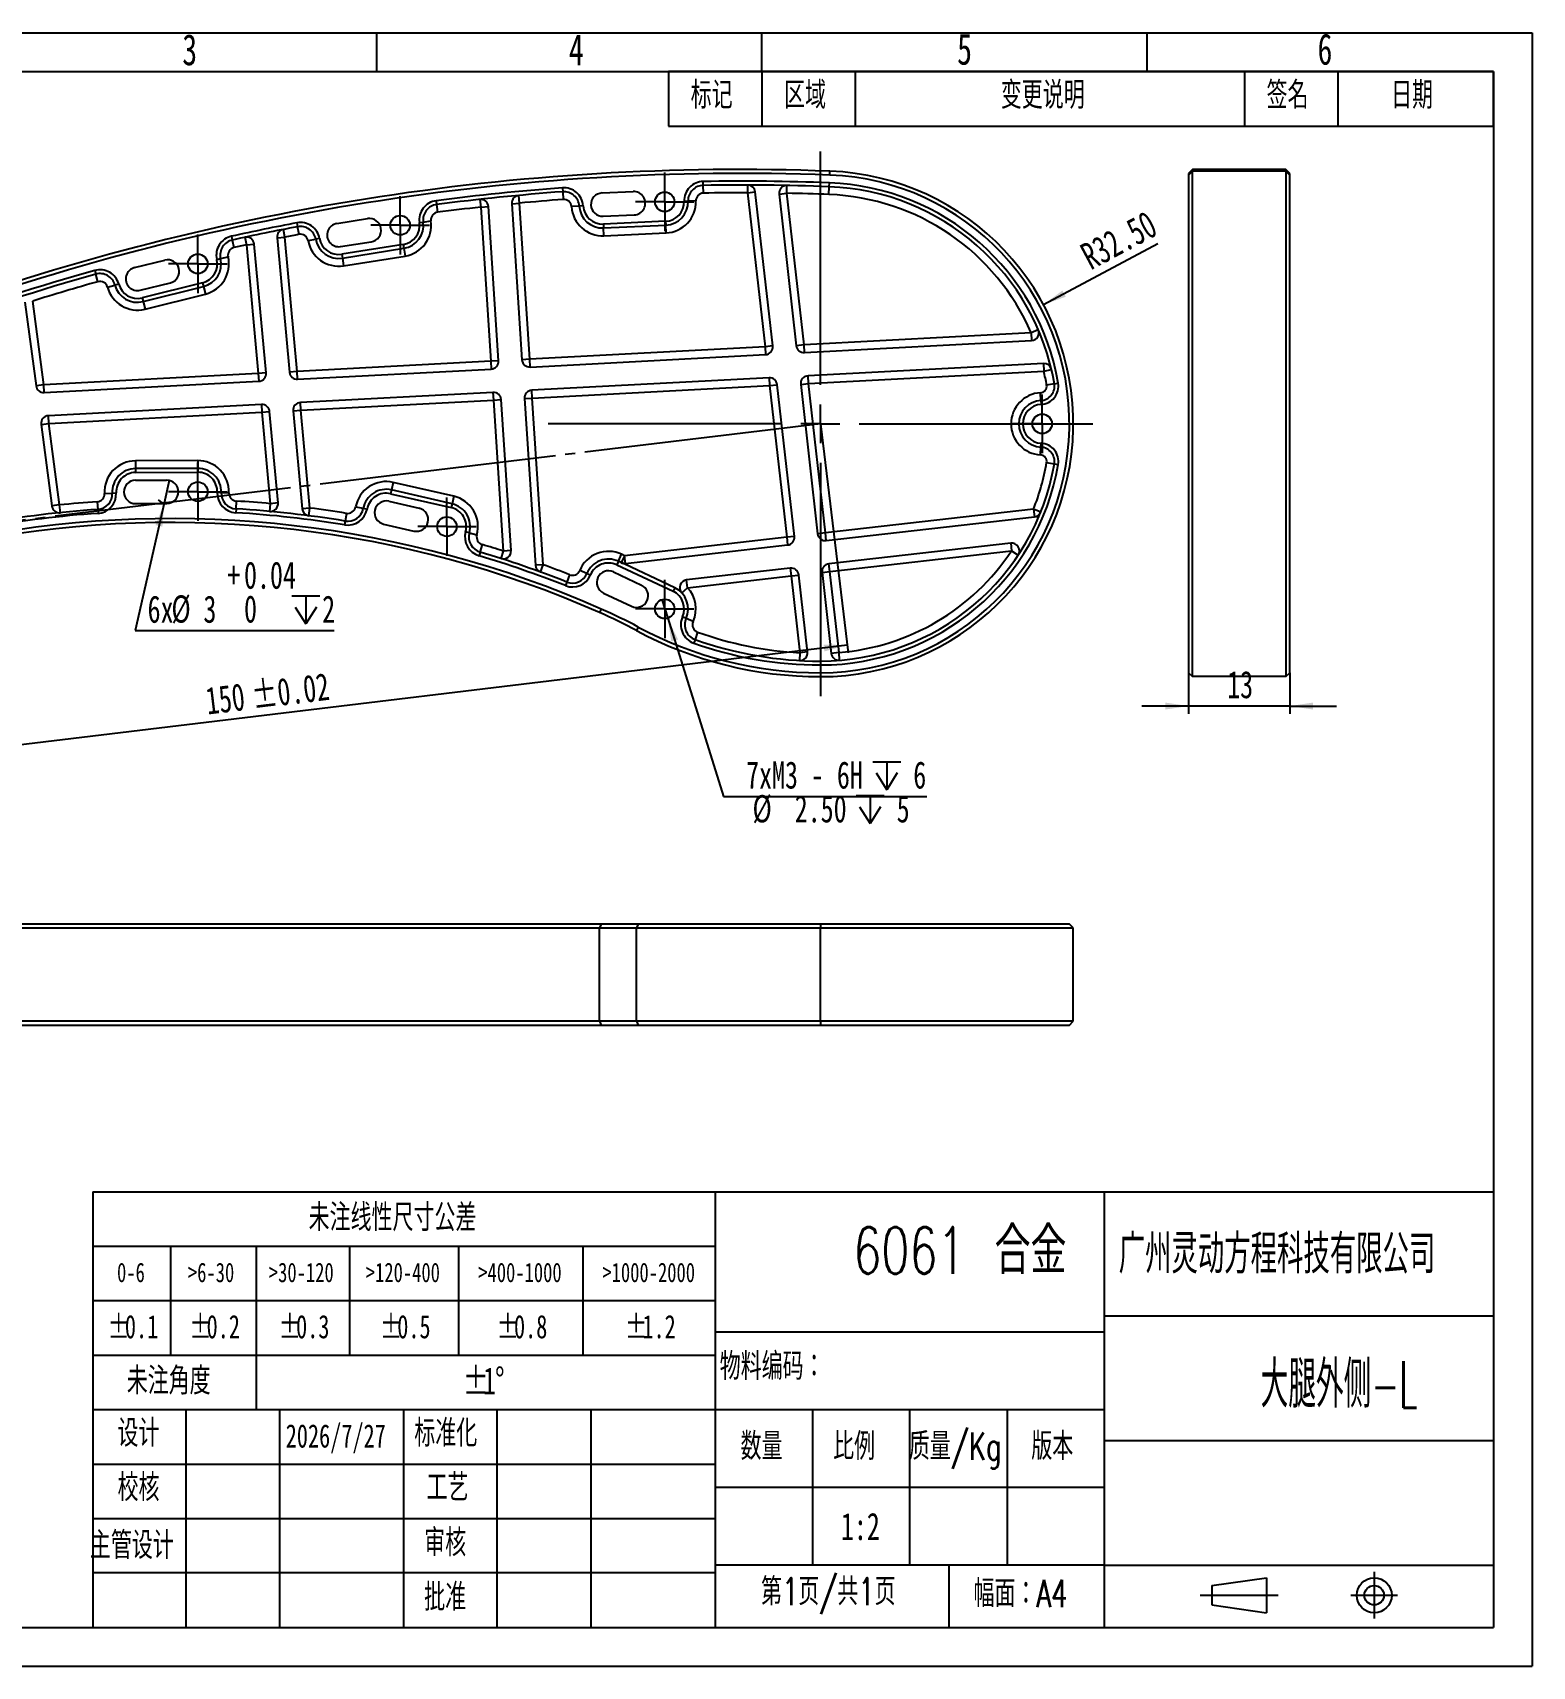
# Model space of a CAD drawing. Extents: x 0 to 297, y 0 to 210.
# Drawn here: x 104.3 to 297, y 0 to 210 of the extents above; entities that cross this region are included whole.
import ezdxf

# ---------------------------------------------------------------- set-up
doc = ezdxf.new("R2010")
doc.units = 0
doc.linetypes.add('SLD-中心线', pattern=[34.29, 30.48, -1.27, 1.27, -1.27])
doc.linetypes.add('SLD-实线', pattern=[0])
doc.layers.get('0').update_dxf_attribs({"linetype": 'CONTINUOUS'})
for name, color, linetype in [('中心线', 6, 'SLD-中心线'), ('图框', 7, 'SLD-实线'), ('尺寸线', 5, 'SLD-实线'), ('粗实线', 7, 'SLD-实线'), ('细实线', 7, 'SLD-实线')]:
    doc.layers.add(name, color=color, linetype=linetype)
doc.styles.add('SLDTEXTSTYLE0', font='TXT', dxfattribs={"width": 0.7, "bigfont": 'bigfont'})
doc.styles.add('SLDTEXTSTYLE1', font='TXT', dxfattribs={"width": 0.7})
doc.styles.add('SLDTEXTSTYLE2', font='TXT', dxfattribs={"width": 0.616621, "bigfont": 'bigfont'})
doc.styles.add('SLDTEXTSTYLE3', font='TXT', dxfattribs={"width": 0.538729, "bigfont": 'bigfont'})
doc.dimstyles.new('SLDDIMSTYLE0', dxfattribs={"dimtxt": 3.5, "dimasz": 3, "dimexe": 0, "dimexo": 0.0625, "dimgap": 0.875, "dimtad": 2, "dimrnd": 1e-09, "dimzin": 12, "dimtxsty": 'SLDTEXTSTYLE1', "dimsah": 1, "dimcen": 0.09, "dimazin": 3, "dimtol": 1, "dimtp": 0.02, "dimtm": 0.02, "dimtfac": 1, "dimtofl": 0, "dimtmove": 0, "dimatfit": 3, "dimtolj": 1})
doc.dimstyles.new('SLDDIMSTYLE2', dxfattribs={"dimtxt": 3.5, "dimasz": 3, "dimexe": 0, "dimexo": 0.0625, "dimgap": 0.875, "dimtad": 2, "dimrnd": 1e-09, "dimzin": 4, "dimtxsty": 'SLDTEXTSTYLE1', "dimsah": 1, "dimcen": 0, "dimazin": 3, "dimtfac": 1, "dimtofl": 0, "dimtmove": 0, "dimatfit": 3, "dimtolj": 1, "dimtzin": 12})
doc.dimstyles.new('SLDDIMSTYLE3', dxfattribs={"dimtxt": 3.5, "dimasz": 3, "dimexe": 0, "dimexo": 0.0625, "dimgap": 0.875, "dimtad": 0, "dimtih": 1, "dimtoh": 1, "dimrnd": 1e-09, "dimzin": 12, "dimtxsty": 'SLDTEXTSTYLE1', "dimblk1": 'NONE', "dimsah": 1, "dimcen": 0, "dimazin": 3, "dimtol": 1, "dimtp": 0.04, "dimtfac": 1, "dimtmove": 0, "dimatfit": 3, "dimtolj": 1})
doc.dimstyles.new('SLDDIMSTYLE4', dxfattribs={"dimtxt": 3.5, "dimasz": 3, "dimexe": 0, "dimexo": 0.0625, "dimgap": 0.875, "dimtad": 0, "dimtih": 1, "dimtoh": 1, "dimdec": 6, "dimrnd": 1e-09, "dimzin": 12, "dimtxsty": 'SLDTEXTSTYLE1', "dimblk1": 'NONE', "dimsah": 1, "dimcen": 0, "dimazin": 3, "dimtfac": 1, "dimtmove": 0, "dimatfit": 3, "dimtolj": 1, "dimtzin": 12})
doc.dimstyles.new('SLDDIMSTYLE7', dxfattribs={"dimtxt": 3.5, "dimasz": 3, "dimexe": 0, "dimexo": 0.0625, "dimgap": 0.875, "dimtad": 2, "dimrnd": 1e-09, "dimzin": 12, "dimtxsty": 'SLDTEXTSTYLE1', "dimsah": 1, "dimcen": 0.09, "dimazin": 3, "dimtfac": 1, "dimtmove": 0, "dimatfit": 3, "dimtolj": 1, "dimtzin": 12})

# ---------------------------------------------------------------- blocks, each defined once
blk = doc.blocks.new('SW_TABLEANNOTATION_0')
at = {"layer": '细实线', "color": 0}
for p, q in [((0, 0), (0, -7)), ((0, 0), (12, 0)), ((0, 0), (0, -7)), ((106, 0), (0, 0)), ((12, 0), (12, -7)), ((12, 0), (24, 0)), ((24, 0), (24, -7)), ((24, 0), (74, 0)), ((74, 0), (74, -7)), ((74, 0), (86, 0)), ((86, 0), (86, -7)), ((86, 0), (106, 0)), ((106, 0), (106, -7)), ((106, -7), (106, 0)), ((0, -7), (12, -7)), ((0, -7), (106, -7)), ((12, -7), (24, -7)), ((24, -7), (74, -7)), ((74, -7), (86, -7)), ((86, -7), (106, -7))]:
    blk.add_line(p, q, dxfattribs=at)
at = {"layer": '细实线', "color": 0, "char_height": 3.5, "attachment_point": 1, "style": 'SLDTEXTSTYLE0'}
for s, insert in [('标记', (2.85, -1.28)), ('区域', (14.85, -1.28)), ('变更说明', (42.7, -1.28)), ('签名', (76.85, -1.28)), ('日期', (92.85, -1.28))]:
    blk.add_mtext(s, dxfattribs=dict(at, insert=insert))
blk = doc.blocks.new('SW_TABLEANNOTATION_1')
at = {"layer": '细实线', "color": 0}
for p, q in [((0, 0), (0, -7)), ((0, 0), (5, 0)), ((5, 0), (10, 0)), ((10, 0), (21, 0)), ((21, 0), (33, 0)), ((33, 0), (47, 0)), ((47, 0), (63, 0)), ((63, 0), (80, 0)), ((80, 0), (80, -7)), ((0, -7), (0, -14)), ((0, -7), (5, -7)), ((5, -7), (10, -7)), ((10, -7), (10, -14)), ((10, -7), (21, -7)), ((21, -7), (21, -14)), ((21, -7), (33, -7)), ((33, -7), (33, -14)), ((33, -7), (47, -7)), ((47, -7), (47, -14)), ((47, -7), (63, -7)), ((63, -7), (63, -14)), ((63, -7), (80, -7)), ((80, -7), (80, -14)), ((0, -14), (0, -21)), ((0, -14), (5, -14)), ((5, -14), (10, -14)), ((10, -14), (10, -21)), ((10, -14), (21, -14)), ((21, -14), (21, -21)), ((21, -14), (33, -14)), ((33, -14), (33, -21)), ((33, -14), (47, -14)), ((47, -14), (47, -21)), ((47, -14), (63, -14)), ((63, -14), (63, -21)), ((63, -14), (80, -14)), ((80, -14), (80, -21)), ((0, -21), (0, -28)), ((0, -21), (5, -21)), ((5, -21), (10, -21)), ((10, -21), (21, -21)), ((21, -21), (21, -28)), ((21, -21), (21, -28)), ((21, -21), (33, -21)), ((33, -21), (47, -21)), ((47, -21), (63, -21)), ((63, -21), (80, -21)), ((80, -21), (80, -28)), ((0, -28), (5, -28)), ((5, -28), (10, -28)), ((10, -28), (21, -28)), ((21, -28), (33, -28)), ((33, -28), (47, -28)), ((47, -28), (63, -28)), ((63, -28), (80, -28))]:
    blk.add_line(p, q, dxfattribs=at)
at = {"layer": '细实线', "color": 0, "attachment_point": 1}
for s, insert, char_height, style in [('未注线性尺寸公差', (27.75, -1.56), 3.5, 'SLDTEXTSTYLE0'), ('0-6', (3.13, -9.12), 2.5, 'SLDTEXTSTYLE1'), ('>6-30', (12.24, -9.12), 2.5, 'SLDTEXTSTYLE1'), ('>30-120', (22.64, -9.12), 2.5, 'SLDTEXTSTYLE1'), ('>120-400', (35.1, -9.12), 2.5, 'SLDTEXTSTYLE1'), ('>400-1000', (49.55, -9.12), 2.5, 'SLDTEXTSTYLE1'), ('>1000-2000', (65.5, -9.12), 2.5, 'SLDTEXTSTYLE1'), ('%%p', (1.91, -15.84), 3, 'SLDTEXTSTYLE1'), ('0.1', (4.14, -15.84), 3, 'SLDTEXTSTYLE1'), ('%%p', (12.41, -15.84), 3, 'SLDTEXTSTYLE1'), ('0.2', (14.64, -15.84), 3, 'SLDTEXTSTYLE1'), ('%%p', (23.91, -15.84), 3, 'SLDTEXTSTYLE1'), ('0.3', (26.14, -15.84), 3, 'SLDTEXTSTYLE1'), ('%%p', (36.91, -15.84), 3, 'SLDTEXTSTYLE1'), ('0.5', (39.14, -15.84), 3, 'SLDTEXTSTYLE1'), ('%%p', (51.92, -15.84), 3, 'SLDTEXTSTYLE1'), ('0.8', (54.14, -15.84), 3, 'SLDTEXTSTYLE1'), ('%%p', (68.41, -15.84), 3, 'SLDTEXTSTYLE1'), ('1.2', (70.64, -15.84), 3, 'SLDTEXTSTYLE1'), ('未注角度', (4.38, -22.56), 3.5, 'SLDTEXTSTYLE0'), ('%%p', (47.57, -22.56), 3.5, 'SLDTEXTSTYLE1'), ('1', (50.17, -22.56), 3.5, 'SLDTEXTSTYLE1'), ('%%d', (51.7, -22.56), 3.5, 'SLDTEXTSTYLE1')]:
    blk.add_mtext(s, dxfattribs=dict(at, insert=insert, char_height=char_height, style=style))
blk = doc.blocks.new('_D')
at = {"layer": '尺寸线'}
for p, q in [((205.51, 159.72), (209.07, 130.27)), ((56.6, 141.72), (60.16, 112.27)), ((208.95, 131.27), (60.04, 113.27))]:
    blk.add_line(p, q, dxfattribs=at)
for points in [[(208.95, 131.27), (205.92, 131.35), (206.03, 130.46)], [(60.04, 113.27), (63.07, 113.18), (62.96, 114.07)]]:
    blk.add_solid(points, dxfattribs=at)
at = {"layer": '尺寸线', "char_height": 3.5, "attachment_point": 1, "rotation": 6.8921, "style": 'SLDTEXTSTYLE1'}
for s, insert in [('150', (126.34, 125.82)), ('±0.02', (132.22, 126.54))]:
    blk.add_mtext(s, dxfattribs=dict(at, insert=insert))
blk = doc.blocks.new('_D_2')
at = {"layer": '尺寸线'}
blk.add_line((234.18, 175.04), (248.86, 182.88), dxfattribs=at)
blk.add_solid([(234.18, 175.04), (237.04, 176.05), (236.61, 176.85)], dxfattribs=at)
at = {"layer": '尺寸线', "insert": (238.61, 182.52), "char_height": 3.5, "attachment_point": 1, "rotation": 28.1225, "style": 'SLDTEXTSTYLE1'}
blk.add_mtext('R32.50', dxfattribs=at)
blk = doc.blocks.new('SW_SYMBOL_HOLE_DEPTH')
at = {"layer": '尺寸线', "color": 0}
for p, q in [((0, 875), (800, 875)), ((100, 555), (400, 75)), ((400, 875), (400, 75)), ((700, 555), (400, 75))]:
    blk.add_line(p, q, dxfattribs=at)
blk = doc.blocks.new('_D_3')
at = {"layer": '尺寸线'}
for p, q in [((121.85, 152.44), (121.18, 149.51)), ((121.18, 149.51), (117.47, 133.14)), ((117.47, 133.14), (143.03, 133.14))]:
    blk.add_line(p, q, dxfattribs=at)
blk.add_arc((121.52, 150.98), 1.5, 223.5313, 270.2483, dxfattribs=at)
blk.add_solid([(121.18, 149.51), (120.08, 146.69), (120.96, 146.49)], dxfattribs=at)
at = {"layer": '尺寸线', "xscale": 0.004511737089201878, "yscale": 0.004511737089201878, "zscale": 0.004511737089201878}
blk.add_blockref('SW_SYMBOL_HOLE_DEPTH', (137.59, 133.66), dxfattribs=at)
at = {"layer": '尺寸线', "char_height": 3.5, "attachment_point": 1, "style": 'SLDTEXTSTYLE1'}
for s, insert in [('+', (129.3, 142.02)), ('0.04', (131.45, 142.02)), ('6x', (119.06, 137.65)), ('%%c', (122.12, 137.67)), ('3', (126.23, 137.65)), ('0', (131.45, 137.67)), ('2', (141.49, 137.65))]:
    blk.add_mtext(s, dxfattribs=dict(at, insert=insert))
blk = doc.blocks.new('_NONE')
blk = doc.blocks.new('_D_4')
at = {"layer": '尺寸线'}
for p, q in [((185.14, 137.12), (185.89, 134.73)), ((185.89, 134.73), (193.07, 111.82)), ((193.07, 111.82), (219.2, 111.82))]:
    blk.add_line(p, q, dxfattribs=at)
blk.add_solid([(185.89, 134.73), (186.36, 131.73), (187.22, 132)], dxfattribs=at)
at = {"layer": '尺寸线', "xscale": 0.004511737089201878, "yscale": 0.004511737089201878, "zscale": 0.004511737089201878}
for p in [(212.24, 112.33), (210.1, 107.99)]:
    blk.add_blockref('SW_SYMBOL_HOLE_DEPTH', p, dxfattribs=at)
at = {"layer": '尺寸线', "char_height": 3.5, "attachment_point": 1, "style": 'SLDTEXTSTYLE1'}
for s, insert in [('7xM3 - 6H', (195.97, 116.33)), ('6', (217.45, 116.33)), ('%%c', (196.79, 111.99)), ('2.50', (202.22, 111.98)), ('5', (215.32, 111.98))]:
    blk.add_mtext(s, dxfattribs=dict(at, insert=insert))
blk = doc.blocks.new('SW_CENTERMARKSYMBOL_1')
at = {"layer": '中心线', "color": 0}
for p, q in [((0, 2.5), (0, 3.75)), ((0, 0), (0, 2.5)), ((-2.5, 0), (-3.75, 0)), ((0, 0), (-2.5, 0)), ((0, 0), (0, -2.5)), ((0, 0), (2.5, 0)), ((2.5, 0), (3.75, 0)), ((0, -2.5), (0, -3.75))]:
    blk.add_line(p, q, dxfattribs=at)
blk = doc.blocks.new('SW_CENTERMARKSYMBOL_2')
at = {"layer": '中心线', "color": 0}
for p, q in [((0, 2.5), (0, 3.75)), ((0, 0), (0, 2.5)), ((-2.5, 0), (-3.75, 0)), ((0, 0), (-2.5, 0)), ((0, 0), (0, -2.5)), ((0, 0), (2.5, 0)), ((2.5, 0), (3.75, 0)), ((0, -2.5), (0, -3.75))]:
    blk.add_line(p, q, dxfattribs=at)
blk = doc.blocks.new('SW_CENTERMARKSYMBOL_3')
at = {"layer": '中心线', "color": 0}
for p, q in [((0, 2.5), (0, 3.75)), ((0, 0), (0, 2.5)), ((-2.5, 0), (-3.75, 0)), ((0, 0), (-2.5, 0)), ((0, 0), (0, -2.5)), ((0, 0), (2.5, 0)), ((2.5, 0), (3.75, 0)), ((0, -2.5), (0, -3.75))]:
    blk.add_line(p, q, dxfattribs=at)
blk = doc.blocks.new('SW_CENTERMARKSYMBOL_4')
at = {"layer": '中心线', "color": 0}
for p, q in [((0, 2.5), (0, 3.75)), ((0, 0), (0, 2.5)), ((-2.5, 0), (-3.75, 0)), ((0, 0), (-2.5, 0)), ((0, 0), (0, -2.5)), ((0, 0), (2.5, 0)), ((2.5, 0), (3.75, 0)), ((0, -2.5), (0, -3.75))]:
    blk.add_line(p, q, dxfattribs=at)
blk = doc.blocks.new('SW_CENTERMARKSYMBOL_5')
at = {"layer": '中心线', "color": 0}
for p, q in [((0, 2.5), (0, 3.75)), ((0, 0), (0, 2.5)), ((-2.5, 0), (-3.75, 0)), ((0, 0), (-2.5, 0)), ((0, 0), (0, -2.5)), ((0, 0), (2.5, 0)), ((2.5, 0), (3.75, 0)), ((0, -2.5), (0, -3.75))]:
    blk.add_line(p, q, dxfattribs=at)
blk = doc.blocks.new('SW_CENTERMARKSYMBOL_6')
at = {"layer": '中心线', "color": 0}
for p, q in [((0, 2.5), (0, 3.75)), ((0, 0), (0, 2.5)), ((-2.5, 0), (-3.75, 0)), ((0, 0), (-2.5, 0)), ((0, 0), (0, -2.5)), ((0, 0), (2.5, 0)), ((2.5, 0), (3.75, 0)), ((0, -2.5), (0, -3.75))]:
    blk.add_line(p, q, dxfattribs=at)
blk = doc.blocks.new('SW_CENTERMARKSYMBOL_7')
at = {"layer": '中心线', "color": 0}
for p, q in [((0, 2.5), (0, 3.75)), ((0, 0), (0, 2.5)), ((-2.5, 0), (-3.75, 0)), ((0, 0), (-2.5, 0)), ((0, 0), (0, -2.5)), ((0, 0), (2.5, 0)), ((2.5, 0), (3.75, 0)), ((0, -2.5), (0, -3.75))]:
    blk.add_line(p, q, dxfattribs=at)
blk = doc.blocks.new('SW_CENTERMARKSYMBOL_8')
at = {"layer": '中心线', "color": 0}
for p, q in [((0, 5), (0, 35)), ((0, 0), (0, 2.5)), ((-5, 0), (-35, 0)), ((0, 0), (-2.5, 0)), ((0, 0), (0, -2.5)), ((0, 0), (2.5, 0)), ((5, 0), (35, 0)), ((0, -5), (0, -35))]:
    blk.add_line(p, q, dxfattribs=at)
blk = doc.blocks.new('_D_9')
at = {"layer": '尺寸线'}
for p, q in [((252.83, 127.72), (252.83, 122.44)), ((265.83, 127.72), (265.83, 122.44)), ((252.83, 123.44), (246.83, 123.44)), ((265.83, 123.44), (252.83, 123.44)), ((265.83, 123.44), (271.83, 123.44))]:
    blk.add_line(p, q, dxfattribs=at)
for points in [[(252.83, 123.44), (249.83, 123.89), (249.83, 122.99)], [(265.83, 123.44), (268.83, 122.99), (268.83, 123.89)]]:
    blk.add_solid(points, dxfattribs=at)
at = {"layer": '尺寸线', "insert": (257.79, 127.95), "char_height": 3.5, "attachment_point": 1, "style": 'SLDTEXTSTYLE1'}
blk.add_mtext('13', dxfattribs=at)

msp = doc.modelspace()

# ---------------------------------------------------------------- linework, layer by layer
at = {"color": 7, "linetype": 'SLD-实线'}
for p, q in [((206.7134036, 191.6956501), (206.7321287, 192.1952993)), ((253.3278167, 192.4107517), (252.8278167, 191.9107517)), ((252.8278167, 191.6956501), (253.3278167, 192.1952993)), ((252.8278167, 191.9107517), (252.8278167, 191.6956501)), ((252.8278167, 191.6956501), (252.8278167, 127.7180982)), ((265.3278167, 192.4107517), (253.3278167, 192.4107517)), ((253.3278167, 192.1952993), (253.3278167, 192.4107517)), ((253.3278167, 127.2180982), (253.3278167, 192.1952993)), ((265.3278167, 192.1952993), (253.3278167, 192.1952993)), ((265.8278167, 191.9107517), (265.3278167, 192.4107517)), ((265.3278167, 192.4107517), (265.3278167, 192.1952993)), ((265.3278167, 192.1952993), (265.3278167, 127.2180982)), ((265.3278167, 192.1952993), (265.8278167, 191.6956501)), ((265.8278167, 191.6956501), (265.8278167, 191.9107517)), ((265.8278167, 127.7180982), (265.8278167, 191.6956501)), ((166.8425904, 188.0830029), (166.74925, 189.0786371)), ((172.3636798, 190.0541461), (172.4010886, 189.5555475)), ((172.4010886, 189.5555475), (172.4759062, 188.5583503)), ((177.4553328, 189.3916103), (181.4512382, 189.5725525)), ((190.4658868, 190.3735559), (190.4580799, 190.8734949)), ((190.4815006, 189.3736778), (190.4658868, 190.3735559)), ((196.1614297, 190.4093304), (196.1583774, 189.409335)), ((196.1583774, 189.409335), (197.1519815, 189.5222547)), ((196.1583774, 189.409335), (198.4082913, 169.6118691)), ((199.4018954, 169.7247888), (197.1519815, 189.5222547)), ((200.2034505, 189.2392909), (201.1970547, 189.3522106)), ((200.2034505, 189.2392909), (202.4169633, 169.7621261)), ((201.1970547, 189.3522106), (201.2166745, 190.3520181)), ((203.4105674, 169.8750458), (201.1970547, 189.3522106)), ((206.619778, 189.1974038), (206.6572283, 190.1967023)), ((206.6572283, 190.1967023), (206.6759534, 190.6963516)), ((156.1323625, 188.3996362), (156.1963253, 187.9037443)), ((156.1963253, 187.9037443), (156.3242509, 186.9119606)), ((161.7554635, 188.569), (161.8651701, 187.5750359)), ((161.8651701, 187.5750359), (162.8630239, 187.6405166)), ((161.8651701, 187.5750359), (163.1656136, 167.7577029)), ((164.1634674, 167.8231835), (162.8630239, 187.6405166)), ((165.8447366, 188.0175222), (166.8425904, 188.0830029)), ((165.8447366, 188.0175222), (167.1612739, 167.9549379)), ((168.1591277, 168.0204186), (166.8425904, 188.0830029)), ((174.5292125, 187.7030867), (173.5312214, 187.6397337)), ((175.0282081, 187.7347632), (174.5292125, 187.7030867)), ((188.0140785, 188.3227881), (188.5138948, 188.3363397)), ((189.5135274, 188.3634428), (188.5138948, 188.3363397)), ((138.2447909, 185.551228), (138.3380172, 185.059996)), ((138.5244699, 184.0775321), (138.3380172, 185.059996)), ((143.3786494, 185.4653191), (147.3288795, 186.0943518)), ((153.9906173, 185.5903346), (154.4857414, 185.6599918)), ((154.4857414, 185.6599918), (155.4759896, 185.7993064)), ((177.5910394, 186.3946813), (181.5869448, 186.5756235)), ((185.6280857, 185.7575893), (177.6362749, 185.395705)), ((177.6362749, 185.395705), (177.6588927, 184.8962168)), ((177.6588927, 184.8962168), (185.6507035, 185.2581012)), ((177.7041283, 183.8972404), (177.6588927, 184.8962168)), ((185.6280857, 185.7575893), (185.6507035, 185.2581012)), ((185.6959391, 184.2591248), (185.6507035, 185.2581012)), ((129.8393122, 183.8334692), (129.9462897, 183.3450474)), ((129.9462897, 183.3450474), (130.1602446, 182.3682039)), ((131.5564954, 183.693173), (131.7651732, 182.7151886)), ((131.7651732, 182.7151886), (132.7609642, 182.8068411)), ((131.7651732, 182.7151886), (133.2865446, 166.1857235)), ((134.2823357, 166.2773761), (132.7609642, 182.8068411)), ((135.6976448, 183.6325654), (136.6934359, 183.724218)), ((135.6976448, 183.6325654), (137.2876904, 166.3569667)), ((136.6934359, 183.724218), (136.5009626, 184.7055202)), ((138.2834814, 166.4486193), (136.6934359, 183.724218)), ((139.6763697, 183.2833826), (140.6609114, 183.4585326)), ((141.1531823, 183.5461077), (140.6609114, 183.4585326)), ((143.8504239, 182.5026465), (147.800654, 183.1316792)), ((151.9081423, 182.7731544), (144.0076821, 181.515089)), ((151.9081423, 182.7731544), (151.9867714, 182.2793757)), ((177.7041283, 183.8972404), (185.6959391, 184.2591248)), ((117.3901895, 179.7977835), (121.2704879, 180.7690117)), ((127.9507976, 180.8480444), (128.4379577, 180.9606277)), ((128.4379577, 180.9606277), (129.412278, 181.1857942)), ((144.0076821, 181.515089), (144.0863112, 181.0213102)), ((144.0863112, 181.0213102), (151.9867714, 182.2793757)), ((144.0863112, 181.0213102), (144.2435694, 180.0337527)), ((144.2435694, 180.0337527), (152.1440296, 181.2918181)), ((151.9867714, 182.2793757), (152.1440296, 181.2918181)), ((112.2684077, 179.4355191), (112.4041307, 178.9542922)), ((112.6755766, 177.9918385), (112.4041307, 178.9542922)), ((113.8923619, 177.301201), (114.8578714, 177.5615686)), ((115.3406262, 177.6917525), (114.8578714, 177.5615686)), ((118.1186107, 176.8875597), (121.9989091, 177.8587879)), ((126.1220145, 177.8599416), (118.3614177, 175.9174851)), ((118.4828213, 175.4324478), (126.2434181, 177.3749043)), ((118.7256283, 174.4623732), (126.4862251, 176.4048297)), ((126.1220145, 177.8599416), (126.2434181, 177.3749043)), ((126.2434181, 177.3749043), (126.4862251, 176.4048297)), ((103.2997856, 175.365783), (104.71796, 164.6041994)), ((105.7093884, 164.734851), (104.291214, 175.4964346)), ((118.3614177, 175.9174851), (118.4828213, 175.4324478)), ((118.4828213, 175.4324478), (118.7256283, 174.4623732)), ((232.5988209, 171.4106803), (203.4105674, 169.8750458)), ((203.4631061, 168.8764269), (232.6513596, 170.4120615)), ((233.5169166, 171.8070391), (232.5988209, 171.4106803)), ((232.5988209, 171.4106803), (232.6513596, 170.4120615)), ((168.1591277, 168.0204186), (167.1612739, 167.9549379)), ((198.4082913, 169.6118691), (168.1591277, 168.0204186)), ((168.2116664, 167.0217997), (168.1591277, 168.0204186)), ((168.2116664, 167.0217997), (198.46083, 168.6132502)), ((199.4018954, 169.7247888), (198.4082913, 169.6118691)), ((198.4082913, 169.6118691), (198.46083, 168.6132502)), ((203.4105674, 169.8750458), (202.4169633, 169.7621261)), ((203.4631061, 168.8764269), (203.4105674, 169.8750458)), ((133.2865446, 166.1857235), (105.7093884, 164.734851)), ((134.2823357, 166.2773761), (133.2865446, 166.1857235)), ((133.2865446, 166.1857235), (133.3390833, 165.1871046)), ((138.2834814, 166.4486193), (137.2876904, 166.3569667)), ((163.1656136, 167.7577029), (138.2834814, 166.4486193)), ((138.3360202, 165.4500004), (138.2834814, 166.4486193)), ((138.3360202, 165.4500004), (163.2181523, 166.759084)), ((164.1634674, 167.8231835), (163.1656136, 167.7577029)), ((163.1656136, 167.7577029), (163.2181523, 166.759084)), ((234.1748052, 167.488063), (203.9236653, 165.8965085)), ((203.9762041, 164.8978896), (234.227344, 166.4894441)), ((234.1748052, 167.488063), (234.227344, 166.4894441)), ((234.227344, 166.4894441), (235.2006439, 166.7189812)), ((105.7093884, 164.734851), (104.71796, 164.6041994)), ((105.7619271, 163.7362322), (105.7093884, 164.734851)), ((105.7619271, 163.7362322), (133.3390833, 165.1871046)), ((198.9213892, 165.6333318), (168.4340199, 164.0293489)), ((168.4865586, 163.0307301), (168.4340199, 164.0293489)), ((168.4865586, 163.0307301), (198.9739279, 164.6347129)), ((198.9213892, 165.6333318), (198.9739279, 164.6347129)), ((198.9739279, 164.6347129), (199.967532, 164.7476326)), ((198.9739279, 164.6347129), (201.1898395, 145.1364402)), ((202.1834436, 145.2493599), (199.967532, 164.7476326)), ((202.9825999, 164.7849699), (203.9762041, 164.8978896)), ((202.9825999, 164.7849699), (205.164256, 145.588119)), ((203.9762041, 164.8978896), (203.9236653, 165.8965085)), ((206.1578601, 145.7010387), (203.9762041, 164.8978896)), ((235.577357, 164.8663509), (234.5917058, 164.6975557)), ((235.577357, 164.8663509), (236.0701825, 164.9507485)), ((133.6926214, 162.2015557), (106.3121238, 160.7610297)), ((133.6926214, 162.2015557), (133.7451602, 161.2029368)), ((163.4405058, 163.7666332), (138.6895582, 162.4644515)), ((138.742097, 161.4658326), (138.6895582, 162.4644515)), ((138.742097, 161.4658326), (163.4930445, 162.7680143)), ((163.4405058, 163.7666332), (163.4930445, 162.7680143)), ((163.4930445, 162.7680143), (164.4908984, 162.833495)), ((163.4930445, 162.7680143), (164.7667093, 143.3587605)), ((165.7645631, 143.4242411), (164.4908984, 162.833495)), ((167.4887048, 162.9652494), (168.4865586, 163.0307301)), ((167.4887048, 162.9652494), (168.8948327, 141.5374025)), ((169.8926865, 141.6028832), (168.4865586, 163.0307301)), ((233.8571021, 162.7139402), (233.8044706, 163.7125542)), ((233.8571021, 162.7139402), (233.8834179, 162.2146332)), ((105.3732342, 159.6317592), (106.3646625, 159.7624108)), ((105.3732342, 159.6317592), (106.7530341, 149.1613742)), ((106.3646625, 159.7624108), (106.3121238, 160.7610297)), ((106.3646625, 159.7624108), (133.7451602, 161.2029368)), ((107.7444625, 149.2920258), (106.3646625, 159.7624108)), ((133.7451602, 161.2029368), (134.7409512, 161.2945894)), ((133.7451602, 161.2029368), (134.8263921, 149.4555194)), ((135.8221831, 149.547172), (134.7409512, 161.2945894)), ((137.7463059, 161.37418), (138.742097, 161.4658326)), ((137.7463059, 161.37418), (138.9030414, 148.8064285)), ((139.8988324, 148.8980811), (138.742097, 161.4658326)), ((233.8044706, 155.7236422), (233.8571021, 156.7222562)), ((233.8571021, 156.7222562), (233.8834179, 157.2215632)), ((125.497663, 154.9939965), (117.4977381, 154.9593287)), ((117.4977381, 154.9593287), (117.5020716, 153.9593381)), ((125.5019965, 153.9940059), (117.5020716, 153.9593381)), ((117.5020716, 153.9593381), (117.5042383, 153.4593428)), ((117.5042383, 153.4593428), (125.5041632, 153.4940106)), ((125.497663, 154.9939965), (125.5019965, 153.9940059)), ((125.5019965, 153.9940059), (125.5041632, 153.4940106)), ((234.5917058, 154.7386407), (235.577357, 154.5698456)), ((235.577357, 154.5698456), (236.0701825, 154.485448)), ((117.5085718, 152.4593522), (121.5085342, 152.4766861)), ((150.3912562, 151.2225468), (150.2791558, 150.7352753)), ((150.6154572, 152.1970898), (150.3912562, 151.2225468)), ((158.1875997, 149.4289392), (150.3912562, 151.2225468)), ((158.4118007, 150.4034822), (150.6154572, 152.1970898)), ((107.7444625, 149.2920258), (106.7530341, 149.1613742)), ((107.8475213, 148.2973506), (107.7444625, 149.2920258)), ((112.5898013, 149.7088447), (112.6581327, 148.711182)), ((113.5201903, 150.7570791), (114.5189107, 150.8076509)), ((114.5189107, 150.8076509), (115.0182709, 150.8329368)), ((117.5215722, 149.4593804), (121.5215346, 149.4767142)), ((128.5131795, 150.8896266), (128.0134824, 150.9070278)), ((128.5131795, 150.8896266), (129.5125737, 150.8548241)), ((130.4263766, 148.7859232), (130.4863125, 149.7841254)), ((134.8263921, 149.4555194), (134.73535, 148.4596724)), ((135.8221831, 149.547172), (134.8263921, 149.4555194)), ((150.0549548, 149.7607324), (153.9531265, 148.8639286)), ((150.2791558, 150.7352753), (158.0754992, 148.9416678)), ((158.1875997, 149.4289392), (158.0754992, 148.9416678)), ((158.4118007, 150.4034822), (158.1875997, 149.4289392)), ((112.6581327, 148.711182), (112.6922985, 148.2123506)), ((130.4263766, 148.7859232), (130.3964086, 148.2868221)), ((139.8988324, 148.8980811), (138.9030414, 148.8064285)), ((139.7714353, 147.9062293), (139.8988324, 148.8980811)), ((144.4418455, 147.2252782), (144.3612893, 146.7318102)), ((144.6029579, 148.2122143), (144.4418455, 147.2252782)), ((145.788373, 149.0424877), (146.7709431, 148.8565953)), ((146.7709431, 148.8565953), (147.2622281, 148.7636491)), ((232.8961193, 148.7397498), (206.1578601, 145.7010387)), ((206.2707798, 144.7074346), (233.009039, 147.7461457)), ((232.8961193, 148.7397498), (233.009039, 147.7461457)), ((233.8242929, 148.3676024), (232.8961193, 148.7397498)), ((149.382352, 146.8371036), (153.2805237, 145.9402998)), ((160.4100653, 145.7188124), (159.9275539, 145.8498954)), ((160.4100653, 145.7188124), (161.375088, 145.4566465)), ((201.1898395, 145.1364402), (180.3590272, 142.7690901)), ((202.1834436, 145.2493599), (201.1898395, 145.1364402)), ((201.1898395, 145.1364402), (201.3027592, 144.1428361)), ((206.1578601, 145.7010387), (205.164256, 145.588119)), ((206.2707798, 144.7074346), (206.1578601, 145.7010387)), ((161.7921495, 143.23371), (161.6489681, 142.7546493)), ((161.7921495, 143.23371), (162.0785122, 144.1918313)), ((164.7667093, 143.3587605), (164.4610798, 142.4066099)), ((165.7645631, 143.4242411), (164.7667093, 143.3587605)), ((179.5519391, 142.0435579), (179.9774553, 142.9485087)), ((180.3590272, 142.7690901), (179.9774553, 142.9485087)), ((180.4719468, 141.775486), (201.3027592, 144.1428361)), ((229.9697863, 144.3814339), (206.6095388, 141.7266222)), ((206.7224585, 140.7330181), (230.082706, 143.3878298)), ((229.9697863, 144.3814339), (230.082706, 143.3878298)), ((230.082706, 143.3878298), (230.9155097, 142.8342614)), ((169.8926865, 141.6028832), (168.8948327, 141.5374025)), ((169.5503182, 140.6633174), (169.8926865, 141.6028832)), ((175.5044104, 140.4783445), (174.5807504, 140.8615575)), ((179.5519391, 142.0435579), (179.339181, 141.5910825)), ((179.339181, 141.5910825), (186.5787874, 138.1869529)), ((186.7915455, 138.6394283), (179.5519391, 142.0435579)), ((180.3590272, 142.7690901), (179.9335109, 141.8641393)), ((180.4719468, 141.775486), (180.3590272, 142.7690901)), ((201.6415182, 141.1620238), (188.3251655, 139.6486661)), ((201.6415182, 141.1620238), (201.7544379, 140.1684197)), ((205.7288544, 140.6200984), (206.7224585, 140.7330181)), ((206.7224585, 140.7330181), (206.6095388, 141.7266222)), ((207.9064091, 130.3151877), (206.7224585, 140.7330181)), ((172.9236504, 139.3841078), (172.7402903, 138.9189422)), ((173.2903704, 140.3144392), (172.9236504, 139.3841078)), ((175.5044104, 140.4783445), (175.9662405, 140.286738)), ((178.9136648, 140.6861317), (182.533468, 138.9840669)), ((186.7915455, 138.6394283), (186.5787874, 138.1869529)), ((187.7073131, 137.9724405), (188.4380852, 138.655062)), ((188.4380852, 138.655062), (188.3251655, 139.6486661)), ((188.4380852, 138.655062), (201.7544379, 140.1684197)), ((201.7544379, 140.1684197), (202.748042, 140.2813393)), ((201.7544379, 140.1684197), (202.8768458, 130.2921158)), ((203.87045, 130.4050355), (202.748042, 140.2813393)), ((205.7288544, 140.6200984), (206.9128049, 130.202268)), ((177.6371161, 137.9712793), (181.2569193, 136.2692145)), ((177.3457368, 135.9148367), (177.1442335, 135.4572382)), ((188.2533021, 134.6991434), (187.7969179, 134.9033821)), ((189.1660704, 134.2906659), (188.2533021, 134.6991434)), ((182.1130458, 133.5923332), (181.8769096, 133.1516069)), ((189.7436477, 132.9400383), (189.4084566, 131.9978881)), ((189.4084566, 131.9978881), (189.240861, 131.526813)), ((202.8768458, 130.2921158), (202.8207768, 129.2936889)), ((203.87045, 130.4050355), (202.8768458, 130.2921158)), ((207.9064091, 130.3151877), (206.9128049, 130.202268)), ((207.9874739, 129.3184789), (207.9064091, 130.3151877)), ((205.5149969, 129.2180982), (205.5149969, 128.7180982)), ((205.5149969, 127.7180982), (205.5149969, 127.2180982)), ((252.8278167, 127.7180982), (253.3278167, 127.2180982)), ((265.3278167, 127.2180982), (253.3278167, 127.2180982)), ((265.3278167, 127.2180982), (265.8278167, 127.7180982)), ((177.3457368, 95.4226328), (97.0343626, 95.4226328)), ((97.125913, 94.9226328), (177.1442335, 94.9226328)), ((177.3457368, 95.4226328), (177.1442335, 94.9226328)), ((177.1442335, 94.9226328), (181.8769096, 94.9226328)), ((177.1442335, 82.9226328), (177.1442335, 94.9226328)), ((182.1130458, 95.4226328), (177.3457368, 95.4226328)), ((182.1130458, 95.4226328), (181.8769096, 94.9226328)), ((181.8769096, 94.9226328), (205.5149969, 94.9226328)), ((181.8769096, 82.9226328), (181.8769096, 94.9226328)), ((205.5149969, 95.4226328), (182.1130458, 95.4226328)), ((205.5149969, 95.4226328), (205.5149969, 94.9226328)), ((237.5149969, 95.4226328), (205.5149969, 95.4226328)), ((205.5149969, 82.9226328), (205.5149969, 94.9226328)), ((205.5149969, 94.9226328), (238.0149969, 94.9226328)), ((238.0149969, 94.9226328), (237.5149969, 95.4226328)), ((238.0149969, 82.9226328), (238.0149969, 94.9226328)), ((77.974626, 82.4226328), (177.3457368, 82.4226328)), ((177.1442335, 82.9226328), (78.1357248, 82.9226328)), ((181.8769096, 82.9226328), (177.1442335, 82.9226328)), ((177.1442335, 82.9226328), (177.3457368, 82.4226328)), ((177.3457368, 82.4226328), (182.1130458, 82.4226328)), ((205.5149969, 82.9226328), (181.8769096, 82.9226328)), ((181.8769096, 82.9226328), (182.1130458, 82.4226328)), ((182.1130458, 82.4226328), (205.5149969, 82.4226328)), ((205.5149969, 82.9226328), (205.5149969, 82.4226328)), ((238.0149969, 82.9226328), (205.5149969, 82.9226328)), ((205.5149969, 82.4226328), (237.5149969, 82.4226328)), ((237.5149969, 82.4226328), (238.0149969, 82.9226328))]:
    msp.add_line(p, q, dxfattribs=at)
at = {"color": 7, "linetype": 'SLD-中心线'}
msp.add_line((205.5149969, 159.7180982), (56.5989131, 141.7180982), dxfattribs=at)
at = {"color": 7, "linetype": 'SLD-实线'}
for centre in [(185.5149969, 188.2550302), (151.5149969, 185.2420482), (125.5149969, 180.2851281), (234.0149969, 159.7180982), (125.5149969, 150.994034), (157.5149969, 146.5053104), (185.5149969, 135.9245759)]:
    msp.add_circle(centre, 1.25, dxfattribs=at)
for centre, radius, start, end in [((195.2300925, -114.7180022), 307.1287539, 87.853759169, 110.198714858), ((195.2300925, -114.7180022), 306.6287539, 87.853759169, 110.198714858), ((205.5149969, 159.7180982), 32.5, 270, 87.853759169), ((205.5149969, 159.7180982), 32, 270, 87.853759169), ((195.2300925, -114.7180022), 305.6287539, 94.290742654, 97.349734855), ((195.2300925, -114.7180022), 305.1287539, 94.290742654, 97.349734855), ((166.8425904, 188.0830029), 1, 95.355807766, 183.754453176), ((172.5495038, 187.5774137), 2.4836936, 3.632294399, 94.290742654), ((172.5495038, 187.5774137), 1.9836936, 3.632294399, 94.290742654), ((177.5231861, 187.8931458), 1.5, 92.592690647, 272.592690647), ((181.5190915, 188.074088), 1.5, 272.592690647, 92.592690647), ((190.4968597, 188.390104), 2.4836936, 90.89463864, 181.553086896), ((190.4968597, 188.390104), 1.9836936, 90.89463864, 181.553086896), ((190.4968597, 188.390104), 0.9836936, 90.89463864, 181.553086896), ((195.2300925, -114.7180022), 305.6287539, 87.853759169, 90.89463864), ((195.2300925, -114.7180022), 305.1287539, 87.853759169, 90.89463864), ((195.2300925, -114.7180022), 304.1287539, 89.825117198, 90.89463864), ((196.1583774, 189.409335), 1, 6.483650288, 89.825117198), ((201.1970547, 189.3522106), 1, 88.875792965, 186.483650288), ((195.2300925, -114.7180022), 304.1287539, 87.853759169, 88.875792965), ((205.5149969, 159.7180982), 29.5, 23.350740664, 87.853759169), ((205.5149969, 159.7180982), 30.5, 9.717775012, 87.853759169), ((205.5149969, 159.7180982), 31, 9.717775012, 87.853759169), ((156.4500904, 185.9363492), 2.4836936, 97.349734855, 188.008183111), ((156.4500904, 185.9363492), 1.9836936, 97.349734855, 188.008183111), ((156.4500904, 185.9363492), 0.9836936, 97.349734855, 188.008183111), ((195.2300925, -114.7180022), 304.1287539, 96.298400902, 97.349734855), ((161.8651701, 187.5750359), 1, 3.754453176, 96.298400902), ((195.2300925, -114.7180022), 304.1287539, 94.290742654, 95.355807766), ((172.5495038, 187.5774137), 0.9836936, 3.632294399, 94.290742654), ((177.5231861, 187.8931458), 4, 183.632294399, 272.592690647), ((177.5231861, 187.8931458), 3, 183.632294399, 272.592690647), ((177.5231861, 187.8931458), 2.5, 183.632294399, 272.592690647), ((185.5149969, 188.2550302), 2.5, 272.592690647, 1.553086896), ((185.5149969, 188.2550302), 3, 272.592690647, 1.553086896), ((185.5149969, 188.2550302), 4, 272.592690647, 1.553086896), ((195.2300925, -114.7180022), 305.6287539, 100.745838869, 102.3542229), ((195.2300925, -114.7180022), 305.1287539, 100.745838869, 102.3542229), ((138.7078822, 183.1110886), 2.4836936, 10.087390614, 100.745838869), ((138.7078822, 183.1110886), 1.9836936, 10.087390614, 100.745838869), ((143.6145367, 183.9839828), 1.5, 99.047786862, 279.047786862), ((147.5647668, 184.6130155), 1.5, 279.047786862, 99.047786862), ((151.5149969, 185.2420482), 2.5, 279.047786862, 8.008183111), ((151.5149969, 185.2420482), 3, 279.047786862, 8.008183111), ((151.5149969, 185.2420482), 4, 279.047786862, 8.008183111), ((130.3707107, 181.4072891), 2.4836936, 102.3542229, 193.012671155), ((130.3707107, 181.4072891), 1.9836936, 102.3542229, 193.012671155), ((195.2300925, -114.7180022), 304.1287539, 102.044879216, 102.3542229), ((131.7651732, 182.7151886), 1, 5.258685757, 102.044879216), ((136.6934359, 183.724218), 1, 101.097156892, 185.258685757), ((195.2300925, -114.7180022), 304.1287539, 100.745838869, 101.097156892), ((138.7078822, 183.1110886), 0.9836936, 10.087390614, 100.745838869), ((143.6145367, 183.9839828), 4, 190.087390614, 279.047786862), ((143.6145367, 183.9839828), 3, 190.087390614, 279.047786862), ((143.6145367, 183.9839828), 2.5, 190.087390614, 279.047786862), ((121.6346985, 179.3138998), 1.5, 284.052274907, 104.052274907), ((125.5149969, 180.2851281), 2.5, 284.052274907, 13.012671155), ((125.5149969, 180.2851281), 3, 284.052274907, 13.012671155), ((125.5149969, 180.2851281), 4, 284.052274907, 13.012671155), ((130.3707107, 181.4072891), 0.9836936, 102.3542229, 193.012671155), ((195.2300925, -114.7180022), 305.6287539, 105.750326914, 109.934673878), ((195.2300925, -114.7180022), 305.1287539, 105.750326914, 109.934673878), ((112.9425963, 177.045079), 2.4836936, 15.091878659, 105.750326914), ((112.9425963, 177.045079), 1.9836936, 15.091878659, 105.750326914), ((117.7544001, 178.3426716), 1.5, 104.052274907, 284.052274907), ((195.2300925, -114.7180022), 304.1287539, 105.750326914, 107.398415666), ((112.9425963, 177.045079), 0.9836936, 15.091878659, 105.750326914), ((117.7544001, 178.3426716), 4, 195.091878659, 284.052274907), ((117.7544001, 178.3426716), 3, 195.091878659, 284.052274907), ((117.7544001, 178.3426716), 2.5, 195.091878659, 284.052274907), ((232.5988209, 171.4106803), 1, 273.011633902, 23.350740664), ((198.4082913, 169.6118691), 1, 273.011633902, 6.483650288), ((203.4105674, 169.8750458), 1, 186.483650288, 273.011633902), ((133.2865446, 166.1857235), 1, 273.011633902, 5.258685757), ((138.2834814, 166.4486193), 1, 185.258685757, 273.011633902), ((163.1656136, 167.7577029), 1, 273.011633902, 3.754453176), ((168.1591277, 168.0204186), 1, 183.754453176, 273.011633902), ((234.227344, 166.4894441), 1, 13.269823249, 93.011633902), ((205.5149969, 159.7180982), 29.5, 9.717775012, 13.269823249), ((105.7093884, 164.734851), 1, 187.507248551, 273.011633902), ((168.4865586, 163.0307301), 1, 93.011633902, 183.754453176), ((198.9739279, 164.6347129), 1, 6.483650288, 93.011633902), ((203.9762041, 164.8978896), 1, 93.011633902, 186.483650288), ((233.7600627, 164.5551348), 0.84375, 273.01696131, 9.717775012), ((233.7600627, 164.5551348), 1.84375, 273.01696131, 9.717775012), ((233.7600627, 164.5551348), 2.34375, 273.01696131, 9.717775012), ((133.7451602, 161.2029368), 1, 5.258685757, 93.011633902), ((138.742097, 161.4658326), 1, 93.011633902, 185.258685757), ((163.4930445, 162.7680143), 1, 3.754453176, 93.011633902), ((234.0149969, 159.7180982), 4, 93.01696131, 266.98303869), ((234.0149969, 159.7180982), 3, 93.01696131, 266.98303869), ((234.0149969, 159.7180982), 2.5, 93.01696131, 266.98303869), ((106.3646625, 159.7624108), 1, 93.011633902, 187.507248551), ((233.7600627, 154.8810617), 0.84375, 350.282224988, 86.98303869), ((233.7600627, 154.8810617), 1.84375, 350.282224988, 86.98303869), ((233.7600627, 154.8810617), 2.34375, 350.282224988, 86.98303869), ((117.515072, 150.9593663), 4, 90.248290148, 182.89878669), ((117.515072, 150.9593663), 3, 90.248290148, 182.89878669), ((117.515072, 150.9593663), 2.5, 90.248290148, 182.89878669), ((125.5149969, 150.994034), 4, 358.005562299, 90.248290148), ((125.5149969, 150.994034), 3, 358.005562299, 90.248290148), ((125.5149969, 150.994034), 2.5, 358.005562299, 90.248290148), ((205.5149969, 159.7180982), 30.5, 270, 350.282224988), ((205.5149969, 159.7180982), 31, 270, 350.282224988), ((205.5149969, 159.7180982), 29.5, 338.151885613, 350.282224988), ((117.515072, 150.9593663), 1.5, 90.248290148, 270.248290148), ((121.5150344, 150.9767002), 1.5, 270.248290148, 90.248290148), ((149.7186534, 148.298918), 4, 77.044104495, 169.286832345), ((149.7186534, 148.298918), 3, 77.044104495, 169.286832345), ((107.7444625, 149.2920258), 1, 187.507248551, 275.915339047), ((122.1237482, 10.5099383), 139.5250216, 93.918156793, 95.915339047), ((112.5214698, 150.7065073), 1, 273.91815679, 2.89878669), ((112.5214698, 150.7065073), 2, 273.918156791, 2.89878669), ((112.5214698, 150.7065073), 2.5, 273.918156792, 2.89878669), ((130.5484355, 150.8187517), 2.5364897, 178.005562299, 266.563863822), ((130.5484355, 150.8187517), 2.0364897, 178.005562299, 266.563863822), ((130.5484355, 150.8187517), 1.0364897, 178.005562299, 266.563863822), ((122.1237482, 10.5099383), 139.5250216, 84.776441769, 86.563863822), ((134.8263921, 149.4555194), 1, 264.776441769, 5.258685757), ((149.7186534, 148.298918), 2.5, 77.044104495, 169.286832345), ((149.7186534, 148.298918), 1.5, 77.044104495, 257.044104495), ((157.5149969, 146.5053104), 3, 344.801376646, 77.044104495), ((157.5149969, 146.5053104), 4, 344.801376646, 77.044104495), ((122.1237482, 10.5099383), 137.0250216, 66.233729162, 100.550422675), ((122.1237482, 10.5099383), 136.5250216, 66.233729162, 100.550422675), ((122.1237482, 10.5099383), 138.5250216, 93.918156793, 99.95799751), ((122.1237482, 10.5099383), 138.0250216, 93.918156793, 99.95799751), ((122.1237482, 10.5099383), 138.0250216, 80.728530822, 86.563863822), ((122.1237482, 10.5099383), 138.5250216, 80.728530822, 86.563863822), ((139.8988324, 148.8980811), 1, 185.258685757, 262.680793119), ((122.1237482, 10.5099383), 139.5250216, 80.728530822, 82.680793119), ((144.7699492, 149.2351633), 2.5364897, 260.728530822, 349.286832345), ((144.7699492, 149.2351633), 2.0364897, 260.728530822, 349.286832345), ((144.7699492, 149.2351633), 1.0364897, 260.728530822, 349.286832345), ((153.6168251, 147.4021142), 1.5, 257.044104495, 77.044104495), ((157.5149969, 146.5053104), 2.5, 344.801376646, 77.044104495), ((232.8961193, 148.7397498), 1, 276.483650288, 338.151885613), ((162.3753242, 145.1849141), 2.5364897, 164.801376646, 253.359678169), ((162.3753242, 145.1849141), 2.0364897, 164.801376646, 253.359678169), ((162.3753242, 145.1849141), 1.0364897, 164.801376646, 253.359678169), ((201.1898395, 145.1364402), 1, 276.483650288, 6.483650288), ((206.1578601, 145.7010387), 1, 186.483650288, 276.483650288), ((122.1237482, 10.5099383), 138.5250216, 68.486524408, 73.359678169), ((122.1237482, 10.5099383), 139.5250216, 72.203960536, 73.359678169), ((164.7667093, 143.3587605), 1, 252.203960536, 3.754453176), ((178.2753905, 139.3287055), 4, 64.816657764, 157.467154306), ((205.5149969, 159.7180982), 29.5, 274.649774235, 326.387832294), ((230.082706, 143.3878298), 1, 326.387832294, 96.483650288), ((122.1237482, 10.5099383), 138.0250216, 68.486524408, 73.359678169), ((169.8926865, 141.6028832), 1, 183.754453176, 249.978773154), ((122.1237482, 10.5099383), 139.5250216, 68.486524408, 69.978773154), ((173.6570904, 141.2447705), 1, 248.486524408, 337.467154306), ((178.2753905, 139.3287055), 3, 64.816657764, 157.467154306), ((178.2753905, 139.3287055), 2.5, 64.816657764, 157.467154306), ((178.2753905, 139.3287055), 1.5, 64.816657764, 244.816657764), ((180.3590272, 142.7690901), 1, 244.816657764, 276.483650288), ((201.7544379, 140.1684197), 1, 6.483650288, 96.483650288), ((206.7224585, 140.7330181), 1, 96.483650288, 186.483650288), ((173.6570904, 141.2447705), 2.5, 248.486524408, 337.467154306), ((173.6570904, 141.2447705), 2, 248.486524408, 337.467154306), ((181.8951937, 137.6266407), 1.5, 244.816657764, 64.816657764), ((185.5149969, 135.9245759), 3, 335.890771168, 64.816657764), ((188.4380852, 138.655062), 1, 96.483650288, 223.048840647), ((185.5149969, 135.9245759), 4, 335.890771168, 43.048840647), ((185.5149969, 135.9245759), 2.5, 335.890771168, 64.816657764), ((149.6082709, 72.9251803), 68.3263309, 61.818097249, 66.233729162), ((149.6082709, 72.9251803), 68.8263309, 61.818097249, 66.233729162), ((190.0788388, 133.8821884), 2.5, 155.890771168, 250.415839465), ((190.0788388, 133.8821884), 2, 155.890771168, 250.415839465), ((205.5149969, 177.2699084), 50.0518102, 241.818097249, 270), ((205.5149969, 177.2699084), 49.5518102, 241.818097249, 270), ((190.0788388, 133.8821884), 1, 155.890771168, 250.415839465), ((205.5149969, 177.2699084), 47.0518102, 250.415839465, 266.785793577), ((205.5149969, 177.2699084), 48.5518102, 250.415839465, 270), ((205.5149969, 177.2699084), 48.0518102, 250.415839465, 270), ((202.8768458, 130.2921158), 1, 266.785793577, 6.483650288), ((207.9064091, 130.3151877), 1, 186.483650288, 274.649774235)]:
    msp.add_arc(centre, radius, start, end, dxfattribs=at)
at = {"layer": '中心线'}
for p, q in [((276.6807843, 12.1342907), (276.6807843, 6.1342907)), ((254.3262578, 9.1342907), (264.3262578, 9.1342907)), ((273.6807843, 9.1342907), (279.6807843, 9.1342907))]:
    msp.add_line(p, q, dxfattribs=at)
at = {"layer": '粗实线'}
for p, q in [((25, 205), (292, 205)), ((292, 205), (292, 5)), ((112, 61), (292, 61)), ((112, 61), (112, 5)), ((255.8262578, 10.3842907), (262.8262578, 11.3842907)), ((262.8262578, 11.3842907), (262.8262578, 6.8842907)), ((255.8262578, 10.3842907), (255.8262578, 7.8842907)), ((255.8262578, 7.8842907), (262.8262578, 6.8842907)), ((25, 5), (292, 5))]:
    msp.add_line(p, q, dxfattribs=at)
for radius in [2.25, 1.25]:
    msp.add_circle((276.6807843, 9.1342907), radius, dxfattribs=at)
at = {"layer": '细实线'}
for p, q in [((0, 210), (297, 210)), ((148.5, 205), (148.5, 210)), ((198, 205), (198, 210)), ((247.5, 205), (247.5, 210)), ((297, 210), (297, 0)), ((192, 61), (192, 5)), ((242, 61), (242, 5)), ((292, 45), (242, 45)), ((192, 43), (242, 43)), ((112, 33), (192, 33)), ((124, 5), (124, 33)), ((136, 33), (136, 5)), ((152, 5), (152, 33)), ((164, 5), (164, 33)), ((176, 33), (176, 5)), ((192, 33), (242, 33)), ((204.5, 33), (204.5, 13)), ((217, 13), (217, 33)), ((229.5, 33), (229.5, 13)), ((292, 29), (242, 29)), ((112, 26), (192, 26)), ((242, 23), (192, 23)), ((112, 19), (192, 19)), ((242, 13), (192, 13)), ((222, 13), (222, 5)), ((242, 13), (292, 13)), ((192, 12), (112, 12)), ((0, 0), (297, 0))]:
    msp.add_line(p, q, dxfattribs=at)

# ---------------------------------------------------------------- block references
at = {"layer": '中心线'}
for name, p in [('SW_CENTERMARKSYMBOL_8', (205.5149969, 159.7180982)), ('SW_CENTERMARKSYMBOL_5', (185.5149969, 188.2550302)), ('SW_CENTERMARKSYMBOL_6', (151.5149969, 185.2420482)), ('SW_CENTERMARKSYMBOL_7', (125.5149969, 180.2851281)), ('SW_CENTERMARKSYMBOL_4', (234.0149969, 159.7180982)), ('SW_CENTERMARKSYMBOL_1', (125.5149969, 150.994034)), ('SW_CENTERMARKSYMBOL_2', (157.5149969, 146.5053104)), ('SW_CENTERMARKSYMBOL_3', (185.5149969, 135.9245759))]:
    msp.add_blockref(name, p, dxfattribs=at)
at = {"layer": '细实线'}
for name, p in [('SW_TABLEANNOTATION_0', (186, 205)), ('SW_TABLEANNOTATION_1', (112.0007917, 61.0070374))]:
    msp.add_blockref(name, p, dxfattribs=at)

# ---------------------------------------------------------------- texts
at = {"layer": '图框'}
for s, insert, char_height, attachment_point, style in [('3', (123.5175808, 209.8118264), 4, 1, 'SLDTEXTSTYLE1'), ('4', (173.1918527, 209.8118264), 4, 1, 'SLDTEXTSTYLE1'), ('5', (223.0885135, 209.8869199), 4, 1, 'SLDTEXTSTYLE1'), ('6', (269.4005369, 209.8869199), 4, 1, 'SLDTEXTSTYLE1'), ('6061 合金', (223.4446778, 56.4554103), 6, 2, 'SLDTEXTSTYLE0'), ('广州灵动方程科技有限公司', (243.8452362, 55.4968985), 5, 1, 'SLDTEXTSTYLE2'), ('物料编码：', (192.5793345, 40.3195042), 3.5, 1, 'SLDTEXTSTYLE0'), ('大腿外侧-L', (272.1776845, 39.2437219), 6, 2, 'SLDTEXTSTYLE3'), ('设计', (115.1949698, 31.7208861), 3.5, 1, 'SLDTEXTSTYLE0'), ('标准化', (153.3356757, 31.720886), 3.5, 1, 'SLDTEXTSTYLE0'), ('2026/7/27', (136.8092551, 31.1194075), 3, 1, 'SLDTEXTSTYLE1'), ('数量', (195.2585289, 30.0414096), 3.5, 1, 'SLDTEXTSTYLE0'), ('比例', (207.152454, 30.0414096), 3.5, 1, 'SLDTEXTSTYLE0'), ('质量/Kg', (216.8820442, 30.0414095), 3.5, 1, 'SLDTEXTSTYLE0'), ('版本', (232.6177463, 30.0414096), 3.5, 1, 'SLDTEXTSTYLE0'), ('校核', (115.1949698, 24.7385796), 3.5, 1, 'SLDTEXTSTYLE0'), ('工艺', (154.9106756, 24.7385796), 3.5, 1, 'SLDTEXTSTYLE0'), ('1:2', (208.1559731, 19.7390396), 3.5, 1, 'SLDTEXTSTYLE1'), ('主管设计', (111.6496572, 17.3105139), 3.5, 1, 'SLDTEXTSTYLE0'), ('审核', (154.6002507, 17.6531182), 3.5, 1, 'SLDTEXTSTYLE0'), ('批准', (154.6002507, 10.6498997), 3.5, 1, 'SLDTEXTSTYLE0'), ('第1页/共1页', (197.8882411, 11.3598808), 3.5, 1, 'SLDTEXTSTYLE0'), ('幅面：A4', (225.1925109, 11.1164645), 3.5, 1, 'SLDTEXTSTYLE0')]:
    msp.add_mtext(s, dxfattribs=dict(at, insert=insert, char_height=char_height, attachment_point=attachment_point, style=style))

# ---------------------------------------------------------------- dimensions: what is measured, and where the dimension line sits
at = {"layer": '尺寸线'}
dim = msp.add_radius_dim(center=(205.5149969, 159.7180982), mpoint=(234.1780956, 175.0372617), dimstyle='SLDDIMSTYLE2', dxfattribs=at)
dim.commit()
dim.dimension.update_dxf_attribs({"geometry": '_D_2', "text_midpoint": (244.8435744, 180.7374949), "dimtype": 164})
dim = msp.add_linear_dim(base=(60.0380039, 113.2661018), p1=(205.5149969, 159.7180982), p2=(56.5989131, 141.7180982), angle=6.892102579, dimstyle='SLDDIMSTYLE0', dxfattribs=at)
dim.commit()
dim.dimension.update_dxf_attribs({"geometry": '_D', "text_midpoint": (134.4960458, 122.2661018), "dimtype": 160})
dim = msp.add_diameter_dim_2p(p1=(121.8468104, 152.4395483), p2=(121.1832584, 149.513852), text='6x<>{\\fGDT;x}2', dimstyle='SLDDIMSTYLE3', dxfattribs=at)
dim.commit()
dim.dimension.update_dxf_attribs({"geometry": '_D_3', "text_midpoint": (131.0427829, 137.5016025), "dimtype": 163})
dim = msp.add_diameter_dim_2p(p1=(185.1411008, 137.1173465), p2=(185.888893, 134.7318053), text=' 7xM3 - 6H {\\fGDT;x} 6\\P%%c 2.50 {\\fGDT;x} 5\\P', dimstyle='SLDDIMSTYLE4', override={"dimpost": '<>'}, dxfattribs=at)
dim.commit()
dim.dimension.update_dxf_attribs({"geometry": '_D_4', "text_midpoint": (206.9291846, 111.8066369), "dimtype": 163})
dim = msp.add_linear_dim(base=(252.8278167, 123.4386174), p1=(265.8278167, 127.7180982), p2=(252.8278167, 127.7180982), dimstyle='SLDDIMSTYLE7', dxfattribs=at)
dim.commit()
dim.dimension.update_dxf_attribs({"geometry": '_D_9', "text_midpoint": (259.3278167, 123.4386174), "dimtype": 160})

doc.saveas('drawing.dxf')
